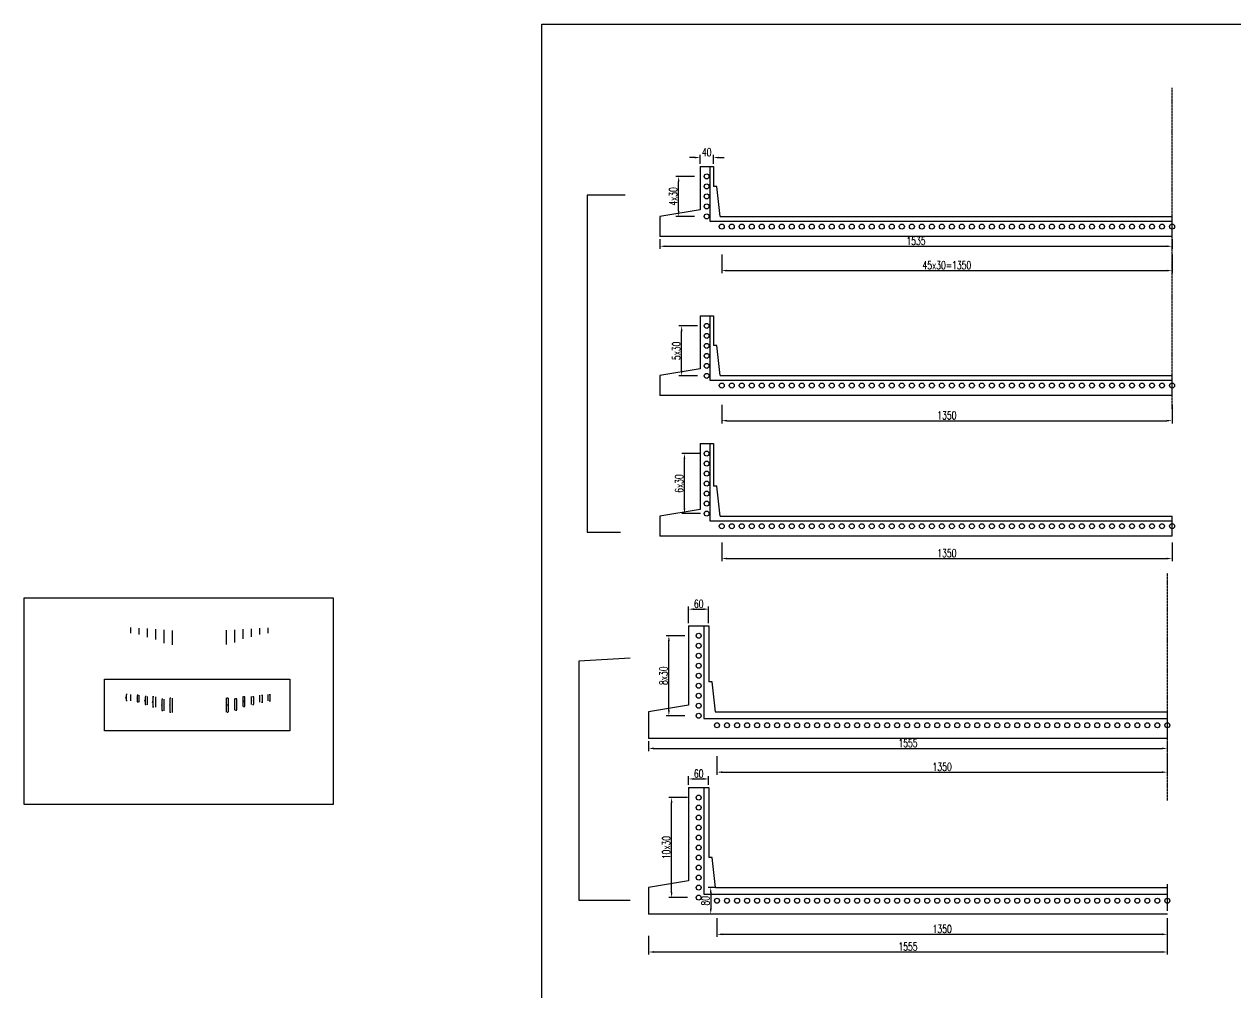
# Model space of a CAD drawing. Header units: millimetres. Extents: x 36 to 14378, y 10350 to 22564.
# Drawn here: x 36 to 3668, y 13312 to 16216 of the extents above; entities that cross this region are included whole.
import ezdxf

# ---------------------------------------------------------------- set-up
doc = ezdxf.new("R2010")
doc.units = ezdxf.units.MM
doc.header["$LTSCALE"] = 0.3
doc.header["$MEASUREMENT"] = 0
doc.linetypes.add('ACAD_ISO04W100', pattern=[30, 24, -3, 0, -3])
for name, color, linetype in [('中心线', 5, 'ACAD_ISO04W100'), ('次轮廓线', 7, 'Continuous'), ('轮廓线', 1, 'Continuous')]:
    doc.layers.add(name, color=color, linetype=linetype)
doc.styles.get("Standard").update_dxf_attribs({"font": 'simplex1.shx', "width": 0.7, "bigfont": 'hztxt.shx'})
doc.dimstyles.new('5', dxfattribs={"dimscale": 0.5, "dimtxt": 3, "dimasz": 2, "dimexe": 1, "dimexo": 1, "dimgap": 0.5, "dimtad": 1, "dimdec": 1, "dimdsep": 46, "dimtxsty": 'Standard', "dimcen": 0.5, "dimadec": 0, "dimazin": 0, "dimtfac": 1, "dimtdec": 1, "dimtofl": 0, "dimtmove": 2, "dimatfit": 3, "dimfxl": 0, "dimtolj": 1, "dimtzin": 0, "dimarcsym": 0})
doc.dimstyles.new('80', dxfattribs={"dimscale": 8, "dimtxt": 3, "dimasz": 2, "dimexe": 1, "dimexo": 1, "dimgap": 0.5, "dimtad": 1, "dimdec": 1, "dimdsep": 46, "dimtxsty": 'Standard', "dimcen": 0.5, "dimadec": 0, "dimazin": 0, "dimtfac": 1, "dimtdec": 1, "dimtofl": 0, "dimtmove": 2, "dimatfit": 3, "dimfxl": 0, "dimtolj": 1, "dimtzin": 0, "dimarcsym": 0})

# ---------------------------------------------------------------- blocks, each defined once
blk = doc.blocks.new('*D46')
at = {"color": 0, "lineweight": -2}
for p, q in [((2045.9, 15760), (1989.9, 15760)), ((1997.9, 15656), (1997.9, 15744)), ((2045.9, 15640), (1989.9, 15640))]:
    blk.add_line(p, q, dxfattribs=at)
at = {"color": 0}
for points in [[(1995.3, 15744), (2000.6, 15744), (1997.9, 15760)], [(1995.3, 15656), (2000.6, 15656), (1997.9, 15640)]]:
    blk.add_solid(points, dxfattribs=at)
at = {"layer": 'Defpoints', "color": 0}
for p in [(1997.9, 15760), (2082, 15760), (2082, 15640)]:
    blk.add_point(p, dxfattribs=at)
at = {"color": 0, "insert": (1981.9, 15700), "char_height": 24, "attachment_point": 5, "rotation": 90}
blk.add_mtext('\\A1;4x30', dxfattribs=at)
blk = doc.blocks.new('*D47')
at = {"color": 0, "lineweight": -2}
for p, q in [((2054.9, 15311.8), (1998.9, 15311.8)), ((2006.9, 15177.8), (2006.9, 15295.8)), ((2054.9, 15161.8), (1998.9, 15161.8))]:
    blk.add_line(p, q, dxfattribs=at)
at = {"color": 0}
for points in [[(2004.2, 15295.8), (2009.5, 15295.8), (2006.9, 15311.8)], [(2004.2, 15177.8), (2009.5, 15177.8), (2006.9, 15161.8)]]:
    blk.add_solid(points, dxfattribs=at)
at = {"layer": 'Defpoints', "color": 0}
for p in [(2006.9, 15311.8), (2082, 15311.8), (2082, 15161.8)]:
    blk.add_point(p, dxfattribs=at)
at = {"color": 0, "insert": (1990.9, 15236.8), "char_height": 24, "attachment_point": 5, "rotation": 90}
blk.add_mtext('\\A1;5x30', dxfattribs=at)
blk = doc.blocks.new('*D48')
at = {"color": 0, "lineweight": -2}
for p, q in [((2063.3, 14928.9), (2007.3, 14928.9)), ((2015.3, 14764.9), (2015.3, 14912.9)), ((2063.3, 14748.9), (2007.3, 14748.9))]:
    blk.add_line(p, q, dxfattribs=at)
at = {"color": 0}
for points in [[(2012.7, 14912.9), (2018, 14912.9), (2015.3, 14928.9)], [(2012.7, 14764.9), (2018, 14764.9), (2015.3, 14748.9)]]:
    blk.add_solid(points, dxfattribs=at)
at = {"layer": 'Defpoints', "color": 0}
for p in [(2015.3, 14928.9), (2082, 14928.9), (2082, 14748.9)]:
    blk.add_point(p, dxfattribs=at)
at = {"color": 0, "insert": (1999.3, 14838.9), "char_height": 24, "attachment_point": 5, "rotation": 90}
blk.add_mtext('\\A1;6x30', dxfattribs=at)
blk = doc.blocks.new('*D49')
at = {"color": 0, "lineweight": -2}
for p, q in [((2016.6, 14382.7), (1960.6, 14382.7)), ((1968.6, 14158.7), (1968.6, 14366.7)), ((2016.6, 14142.7), (1960.6, 14142.7))]:
    blk.add_line(p, q, dxfattribs=at)
at = {"color": 0}
for points in [[(1966, 14366.7), (1971.3, 14366.7), (1968.6, 14382.7)], [(1966, 14158.7), (1971.3, 14158.7), (1968.6, 14142.7)]]:
    blk.add_solid(points, dxfattribs=at)
at = {"layer": 'Defpoints', "color": 0}
for p in [(1968.6, 14382.7), (2057.9, 14382.7), (2057.9, 14142.7)]:
    blk.add_point(p, dxfattribs=at)
at = {"color": 0, "insert": (1952.6, 14262.7), "char_height": 24, "attachment_point": 5, "rotation": 90}
blk.add_mtext('\\A1;8x30', dxfattribs=at)
blk = doc.blocks.new('*D50')
at = {"color": 0, "lineweight": -2}
for p, q in [((2024.9, 13897.3), (1968.9, 13897.3)), ((1976.9, 13613.3), (1976.9, 13881.3)), ((2024.9, 13597.3), (1968.9, 13597.3))]:
    blk.add_line(p, q, dxfattribs=at)
at = {"color": 0}
for points in [[(1974.2, 13881.3), (1979.5, 13881.3), (1976.9, 13897.3)], [(1974.2, 13613.3), (1979.5, 13613.3), (1976.9, 13597.3)]]:
    blk.add_solid(points, dxfattribs=at)
at = {"layer": 'Defpoints', "color": 0}
for p in [(1976.9, 13897.3), (2057.9, 13897.3), (2057.9, 13597.3)]:
    blk.add_point(p, dxfattribs=at)
at = {"color": 0, "insert": (1960.9, 13747.3), "char_height": 24, "attachment_point": 5, "rotation": 90}
blk.add_mtext('\\A1;10x30', dxfattribs=at)
blk = doc.blocks.new('*D52')
at = {"color": 0, "lineweight": -2}
for p, q in [((1942, 15571.5), (1942, 15542.5)), ((1958, 15550.5), (3461, 15550.5)), ((3477, 15571.5), (3477, 15542.5))]:
    blk.add_line(p, q, dxfattribs=at)
at = {"color": 0}
for points in [[(1958, 15553.2), (1958, 15547.9), (1942, 15550.5)], [(3461, 15553.2), (3461, 15547.9), (3477, 15550.5)]]:
    blk.add_solid(points, dxfattribs=at)
at = {"layer": 'Defpoints', "color": 0}
for p in [(1942, 15579.5), (3477, 15579.5), (3477, 15550.5)]:
    blk.add_point(p, dxfattribs=at)
at = {"color": 0, "insert": (2709.5, 15566.5), "char_height": 24, "attachment_point": 5}
blk.add_mtext('\\A1;1535', dxfattribs=at)
blk = doc.blocks.new('*D53')
at = {"color": 0, "lineweight": -2}
for p, q in [((1907.9, 14066.1), (1907.9, 14036.7)), ((3462.9, 14066.1), (3462.9, 14036.7)), ((1923.9, 14044.7), (3446.9, 14044.7))]:
    blk.add_line(p, q, dxfattribs=at)
at = {"color": 0}
for points in [[(1923.9, 14047.4), (1923.9, 14042.1), (1907.9, 14044.7)], [(3446.9, 14047.4), (3446.9, 14042.1), (3462.9, 14044.7)]]:
    blk.add_solid(points, dxfattribs=at)
at = {"layer": 'Defpoints', "color": 0}
for p in [(1907.9, 14074.1), (3462.9, 14074.1), (3462.9, 14044.7)]:
    blk.add_point(p, dxfattribs=at)
at = {"color": 0, "insert": (2685.4, 14060.7), "char_height": 24, "attachment_point": 5}
blk.add_mtext('\\A1;1555', dxfattribs=at)
blk = doc.blocks.new('*D71')
at = {"color": 0, "lineweight": -2}
for p, q in [((2127, 15525.5), (2127, 15469.5)), ((3477, 15525.5), (3477, 15469.5)), ((2143, 15477.5), (3461, 15477.5))]:
    blk.add_line(p, q, dxfattribs=at)
at = {"color": 0}
for points in [[(2143, 15480.2), (2143, 15474.8), (2127, 15477.5)], [(3461, 15480.2), (3461, 15474.8), (3477, 15477.5)]]:
    blk.add_solid(points, dxfattribs=at)
at = {"layer": 'Defpoints', "color": 0}
for p in [(2127, 15609.5), (3477, 15609.5), (3477, 15477.5)]:
    blk.add_point(p, dxfattribs=at)
at = {"color": 0, "insert": (2802, 15493.5), "char_height": 24, "attachment_point": 5}
blk.add_mtext('\\A1;45x30=1350', dxfattribs=at)
blk = doc.blocks.new('*D72')
at = {"color": 0, "lineweight": -2}
for p, q in [((2046, 15816.5), (2030, 15816.5)), ((2062, 15798), (2062, 15824.5)), ((2102, 15798), (2102, 15824.5)), ((2118, 15816.5), (2134, 15816.5))]:
    blk.add_line(p, q, dxfattribs=at)
at = {"color": 0}
for points in [[(2046, 15819.1), (2046, 15813.8), (2062, 15816.5)], [(2118, 15819.1), (2118, 15813.8), (2102, 15816.5)]]:
    blk.add_solid(points, dxfattribs=at)
at = {"layer": 'Defpoints', "color": 0}
for p in [(2102, 15816.5), (2062, 15790), (2102, 15790)]:
    blk.add_point(p, dxfattribs=at)
at = {"color": 0, "insert": (2082, 15832.5), "char_height": 24, "attachment_point": 5}
blk.add_mtext('\\A1;40', dxfattribs=at)
blk = doc.blocks.new('*D73')
at = {"color": 0, "lineweight": -2}
for p, q in [((2027.9, 14420.7), (2027.9, 14470.3)), ((2043.9, 14462.3), (2071.9, 14462.3)), ((2087.9, 14420.7), (2087.9, 14470.3))]:
    blk.add_line(p, q, dxfattribs=at)
at = {"color": 0}
for points in [[(2043.9, 14464.9), (2043.9, 14459.6), (2027.9, 14462.3)], [(2071.9, 14464.9), (2071.9, 14459.6), (2087.9, 14462.3)]]:
    blk.add_solid(points, dxfattribs=at)
at = {"layer": 'Defpoints', "color": 0}
for p in [(2087.9, 14462.3), (2027.9, 14412.7), (2087.9, 14412.7)]:
    blk.add_point(p, dxfattribs=at)
at = {"color": 0, "insert": (2057.9, 14478.3), "char_height": 24, "attachment_point": 5}
blk.add_mtext('\\A1;60', dxfattribs=at)
blk = doc.blocks.new('*D75')
at = {"color": 0, "lineweight": -2}
for p, q in [((2027.9, 13935.3), (2027.9, 13961.1)), ((2043.9, 13953.1), (2071.9, 13953.1)), ((2087.9, 13935.3), (2087.9, 13961.1))]:
    blk.add_line(p, q, dxfattribs=at)
at = {"color": 0}
for points in [[(2043.9, 13955.8), (2043.9, 13950.5), (2027.9, 13953.1)], [(2071.9, 13955.8), (2071.9, 13950.5), (2087.9, 13953.1)]]:
    blk.add_solid(points, dxfattribs=at)
at = {"layer": 'Defpoints', "color": 0}
for p in [(2087.9, 13953.1), (2027.9, 13927.3), (2087.9, 13927.3)]:
    blk.add_point(p, dxfattribs=at)
at = {"color": 0, "insert": (2057.9, 13969.1), "char_height": 24, "attachment_point": 5}
blk.add_mtext('\\A1;60', dxfattribs=at)
blk = doc.blocks.new('*D76')
at = {"color": 0, "lineweight": -2}
for p, q in [((2107.7, 13627.9), (2086.1, 13627.9)), ((2094.1, 13611.9), (2094.1, 13563.9)), ((2107.7, 13547.9), (2086.1, 13547.9))]:
    blk.add_line(p, q, dxfattribs=at)
at = {"color": 0}
for points in [[(2091.4, 13611.9), (2096.8, 13611.9), (2094.1, 13627.9)], [(2091.4, 13563.9), (2096.8, 13563.9), (2094.1, 13547.9)]]:
    blk.add_solid(points, dxfattribs=at)
at = {"layer": 'Defpoints', "color": 0}
for p in [(2115.7, 13627.9), (2094.1, 13547.9), (2115.7, 13547.9)]:
    blk.add_point(p, dxfattribs=at)
at = {"color": 0, "insert": (2078.1, 13587.9), "char_height": 24, "attachment_point": 5, "rotation": 90}
blk.add_mtext('\\A1;80', dxfattribs=at)
blk = doc.blocks.new('*D77')
at = {"color": 0, "lineweight": -2}
for p, q in [((344.9, 14206.4), (341.4, 14206.4)), ((341.9, 14205.4), (341.9, 14188.9)), ((344.9, 14187.9), (341.4, 14187.9))]:
    blk.add_line(p, q, dxfattribs=at)
at = {"color": 0}
for points in [[(341.7, 14205.4), (342, 14205.4), (341.9, 14206.4)], [(341.7, 14188.9), (342, 14188.9), (341.9, 14187.9)]]:
    blk.add_solid(points, dxfattribs=at)
at = {"layer": 'Defpoints', "color": 0}
for p in [(354.3, 14206.4), (341.9, 14187.9), (354.3, 14187.9)]:
    blk.add_point(p, dxfattribs=at)
at = {"color": 0, "insert": (340.9, 14197.1), "char_height": 1.5, "attachment_point": 5, "rotation": 90}
blk.add_mtext('\\A1;18.5', dxfattribs=at)
blk = doc.blocks.new('*D78')
at = {"color": 0, "lineweight": -2}
for p, q in [((378.1, 14204.6), (374.6, 14204.6)), ((375.1, 14203.6), (375.1, 14184.2)), ((378.1, 14183.2), (374.6, 14183.2))]:
    blk.add_line(p, q, dxfattribs=at)
at = {"color": 0}
for points in [[(374.9, 14203.6), (375.2, 14203.6), (375.1, 14204.6)], [(374.9, 14184.2), (375.2, 14184.2), (375.1, 14183.2)]]:
    blk.add_solid(points, dxfattribs=at)
at = {"layer": 'Defpoints', "color": 0}
for p in [(379.3, 14204.6), (375.1, 14183.2), (379.3, 14183.2)]:
    blk.add_point(p, dxfattribs=at)
at = {"color": 0, "insert": (374.1, 14193.9), "char_height": 1.5, "attachment_point": 5, "rotation": 90}
blk.add_mtext('\\A1;21.4', dxfattribs=at)
blk = doc.blocks.new('*D79')
at = {"color": 0, "lineweight": -2}
for p, q in [((401.9, 14200.6), (398.4, 14200.6)), ((401.9, 14175.3), (398.4, 14175.3)), ((398.9, 14199.6), (398.9, 14176.3))]:
    blk.add_line(p, q, dxfattribs=at)
at = {"color": 0}
for points in [[(398.7, 14199.6), (399, 14199.6), (398.9, 14200.6)], [(398.7, 14176.3), (399, 14176.3), (398.9, 14175.3)]]:
    blk.add_solid(points, dxfattribs=at)
at = {"layer": 'Defpoints', "color": 0}
for p in [(398.9, 14175.3), (404.3, 14200.6), (404.3, 14175.3)]:
    blk.add_point(p, dxfattribs=at)
at = {"color": 0, "insert": (397.9, 14188), "char_height": 1.5, "attachment_point": 5, "rotation": 90}
blk.add_mtext('\\A1;25.3', dxfattribs=at)
blk = doc.blocks.new('*D80')
at = {"color": 0, "lineweight": -2}
for p, q in [((424.2, 14199.8), (420.7, 14199.8)), ((424.2, 14168.4), (420.7, 14168.4)), ((421.2, 14198.8), (421.2, 14169.4))]:
    blk.add_line(p, q, dxfattribs=at)
at = {"color": 0}
for points in [[(421.1, 14198.8), (421.4, 14198.8), (421.2, 14199.8)], [(421.1, 14169.4), (421.4, 14169.4), (421.2, 14168.4)]]:
    blk.add_solid(points, dxfattribs=at)
at = {"layer": 'Defpoints', "color": 0}
for p in [(421.2, 14168.4), (429.3, 14199.8), (429.3, 14168.4)]:
    blk.add_point(p, dxfattribs=at)
at = {"color": 0, "insert": (420.2, 14184.1), "char_height": 1.5, "attachment_point": 5, "rotation": 90}
blk.add_mtext('\\A1;31.4', dxfattribs=at)
blk = doc.blocks.new('*D81')
at = {"color": 0, "lineweight": -2}
for p, q in [((452.1, 14192.9), (448.6, 14192.9)), ((449.1, 14191.9), (449.1, 14158.6)), ((452.1, 14157.6), (448.6, 14157.6))]:
    blk.add_line(p, q, dxfattribs=at)
at = {"color": 0}
for points in [[(448.9, 14191.9), (449.3, 14191.9), (449.1, 14192.9)], [(448.9, 14158.6), (449.3, 14158.6), (449.1, 14157.6)]]:
    blk.add_solid(points, dxfattribs=at)
at = {"layer": 'Defpoints', "color": 0}
for p in [(454.3, 14192.9), (449.1, 14157.6), (454.3, 14157.6)]:
    blk.add_point(p, dxfattribs=at)
at = {"color": 0, "insert": (448.1, 14175.2), "char_height": 1.5, "attachment_point": 5, "rotation": 90}
blk.add_mtext('\\A1;35.4', dxfattribs=at)
blk = doc.blocks.new('*D82')
at = {"color": 0, "lineweight": -2}
for p, q in [((475.9, 14195.5), (472.4, 14195.5)), ((472.9, 14194.5), (472.9, 14153)), ((475.9, 14152), (472.4, 14152))]:
    blk.add_line(p, q, dxfattribs=at)
at = {"color": 0}
for points in [[(472.7, 14194.5), (473.1, 14194.5), (472.9, 14195.5)], [(472.7, 14153), (473.1, 14153), (472.9, 14152)]]:
    blk.add_solid(points, dxfattribs=at)
at = {"layer": 'Defpoints', "color": 0}
for p in [(479.3, 14195.5), (472.9, 14152), (479.3, 14152)]:
    blk.add_point(p, dxfattribs=at)
at = {"color": 0, "insert": (471.9, 14173.7), "char_height": 1.5, "attachment_point": 5, "rotation": 90}
blk.add_mtext('\\A1;43.5', dxfattribs=at)
blk = doc.blocks.new('*D83')
at = {"color": 0, "lineweight": -2}
for p, q in [((770.8, 14206.1), (774.3, 14206.1)), ((773.8, 14188.8), (773.8, 14205.1)), ((770.8, 14187.8), (774.3, 14187.8))]:
    blk.add_line(p, q, dxfattribs=at)
at = {"color": 0}
for points in [[(773.6, 14205.1), (774, 14205.1), (773.8, 14206.1)], [(773.6, 14188.8), (774, 14188.8), (773.8, 14187.8)]]:
    blk.add_solid(points, dxfattribs=at)
at = {"layer": 'Defpoints', "color": 0}
for p in [(766.3, 14206.1), (773.8, 14206.1), (766.3, 14187.8)]:
    blk.add_point(p, dxfattribs=at)
at = {"color": 0, "insert": (772.8, 14196.9), "char_height": 1.5, "attachment_point": 5, "rotation": 90}
blk.add_mtext('\\A1;18.3', dxfattribs=at)
blk = doc.blocks.new('*D84')
at = {"color": 0, "lineweight": -2}
for p, q in [((747.8, 14204.2), (751.3, 14204.2)), ((750.8, 14184.7), (750.8, 14203.2)), ((747.8, 14183.7), (751.3, 14183.7))]:
    blk.add_line(p, q, dxfattribs=at)
at = {"color": 0}
for points in [[(750.7, 14203.2), (751, 14203.2), (750.8, 14204.2)], [(750.7, 14184.7), (751, 14184.7), (750.8, 14183.7)]]:
    blk.add_solid(points, dxfattribs=at)
at = {"layer": 'Defpoints', "color": 0}
for p in [(741.3, 14204.2), (750.8, 14204.2), (741.3, 14183.7)]:
    blk.add_point(p, dxfattribs=at)
at = {"color": 0, "insert": (749.8, 14193.9), "char_height": 1.5, "attachment_point": 5, "rotation": 90}
blk.add_mtext('\\A1;20.5', dxfattribs=at)
blk = doc.blocks.new('*D85')
at = {"color": 0, "lineweight": -2}
for p, q in [((720.8, 14200.6), (724.3, 14200.6)), ((720.8, 14176.6), (724.3, 14176.6)), ((723.8, 14199.6), (723.8, 14177.6))]:
    blk.add_line(p, q, dxfattribs=at)
at = {"color": 0}
for points in [[(723.6, 14199.6), (723.9, 14199.6), (723.8, 14200.6)], [(723.6, 14177.6), (723.9, 14177.6), (723.8, 14176.6)]]:
    blk.add_solid(points, dxfattribs=at)
at = {"layer": 'Defpoints', "color": 0}
for p in [(716.3, 14200.6), (716.3, 14176.6), (723.8, 14176.6)]:
    blk.add_point(p, dxfattribs=at)
at = {"color": 0, "insert": (722.8, 14188.6), "char_height": 1.5, "attachment_point": 5, "rotation": 90}
blk.add_mtext('\\A1;24', dxfattribs=at)
blk = doc.blocks.new('*D86')
at = {"color": 0, "lineweight": -2}
for p, q in [((693.6, 14200.8), (697.1, 14200.8)), ((693.6, 14170.4), (697.1, 14170.4)), ((696.6, 14199.8), (696.6, 14171.4))]:
    blk.add_line(p, q, dxfattribs=at)
at = {"color": 0}
for points in [[(696.4, 14199.8), (696.8, 14199.8), (696.6, 14200.8)], [(696.4, 14171.4), (696.8, 14171.4), (696.6, 14170.4)]]:
    blk.add_solid(points, dxfattribs=at)
at = {"layer": 'Defpoints', "color": 0}
for p in [(691.3, 14200.8), (691.3, 14170.4), (696.6, 14170.4)]:
    blk.add_point(p, dxfattribs=at)
at = {"color": 0, "insert": (695.6, 14185.6), "char_height": 1.5, "attachment_point": 5, "rotation": 90}
blk.add_mtext('\\A1;30.3', dxfattribs=at)
blk = doc.blocks.new('*D87')
at = {"color": 0, "lineweight": -2}
for p, q in [((669.9, 14194.2), (673.4, 14194.2)), ((672.9, 14193.2), (672.9, 14160.6)), ((669.9, 14159.6), (673.4, 14159.6))]:
    blk.add_line(p, q, dxfattribs=at)
at = {"color": 0}
for points in [[(672.8, 14193.2), (673.1, 14193.2), (672.9, 14194.2)], [(672.8, 14160.6), (673.1, 14160.6), (672.9, 14159.6)]]:
    blk.add_solid(points, dxfattribs=at)
at = {"layer": 'Defpoints', "color": 0}
for p in [(666.3, 14194.2), (666.3, 14159.6), (672.9, 14159.6)]:
    blk.add_point(p, dxfattribs=at)
at = {"color": 0, "insert": (671.9, 14176.9), "char_height": 1.5, "attachment_point": 5, "rotation": 90}
blk.add_mtext('\\A1;34.6', dxfattribs=at)
blk = doc.blocks.new('*D88')
at = {"color": 0, "lineweight": -2}
for p, q in [((644.1, 14196.4), (647.6, 14196.4)), ((647.1, 14195.4), (647.1, 14154.5)), ((644.1, 14153.5), (647.6, 14153.5))]:
    blk.add_line(p, q, dxfattribs=at)
at = {"color": 0}
for points in [[(646.9, 14195.4), (647.2, 14195.4), (647.1, 14196.4)], [(646.9, 14154.5), (647.2, 14154.5), (647.1, 14153.5)]]:
    blk.add_solid(points, dxfattribs=at)
at = {"layer": 'Defpoints', "color": 0}
for p in [(641.3, 14196.4), (641.3, 14153.5), (647.1, 14153.5)]:
    blk.add_point(p, dxfattribs=at)
at = {"color": 0, "insert": (646.1, 14175), "char_height": 1.5, "attachment_point": 5, "rotation": 90}
blk.add_mtext('\\A1;42.9', dxfattribs=at)
blk = doc.blocks.new('*D89')
at = {"color": 0, "lineweight": -2}
for p, q in [((2127, 15075.5), (2127, 15019.5)), ((3477, 15075.5), (3477, 15019.5)), ((2143, 15027.5), (3461, 15027.5))]:
    blk.add_line(p, q, dxfattribs=at)
at = {"color": 0}
for points in [[(2143, 15030.2), (2143, 15024.9), (2127, 15027.5)], [(3461, 15030.2), (3461, 15024.9), (3477, 15027.5)]]:
    blk.add_solid(points, dxfattribs=at)
at = {"layer": 'Defpoints', "color": 0}
for p in [(2127, 15132.9), (3477, 15132.9), (3477, 15027.5)]:
    blk.add_point(p, dxfattribs=at)
at = {"color": 0, "insert": (2802, 15043.5), "char_height": 24, "attachment_point": 5}
blk.add_mtext('\\A1;1350', dxfattribs=at)
blk = doc.blocks.new('*D90')
at = {"color": 0, "lineweight": -2}
for p, q in [((2127, 14662.1), (2127, 14606.1)), ((3477, 14662.1), (3477, 14606.1)), ((2143, 14614.1), (3461, 14614.1))]:
    blk.add_line(p, q, dxfattribs=at)
at = {"color": 0}
for points in [[(2143, 14616.8), (2143, 14611.5), (2127, 14614.1)], [(3461, 14616.8), (3461, 14611.5), (3477, 14614.1)]]:
    blk.add_solid(points, dxfattribs=at)
at = {"layer": 'Defpoints', "color": 0}
for p in [(2127, 14711.1), (3477, 14711.1), (3477, 14614.1)]:
    blk.add_point(p, dxfattribs=at)
at = {"color": 0, "insert": (2802, 14630.1), "char_height": 24, "attachment_point": 5}
blk.add_mtext('\\A1;1350', dxfattribs=at)
blk = doc.blocks.new('*D91')
at = {"color": 0, "lineweight": -2}
for p, q in [((2112.9, 14021.5), (2112.9, 13965.5)), ((3462.9, 14021.5), (3462.9, 13965.5)), ((2128.9, 13973.5), (3446.9, 13973.5))]:
    blk.add_line(p, q, dxfattribs=at)
at = {"color": 0}
for points in [[(2128.9, 13976.1), (2128.9, 13970.8), (2112.9, 13973.5)], [(3446.9, 13976.1), (3446.9, 13970.8), (3462.9, 13973.5)]]:
    blk.add_solid(points, dxfattribs=at)
at = {"layer": 'Defpoints', "color": 0}
for p in [(2112.9, 14114.1), (3462.9, 14114.1), (3462.9, 13973.5)]:
    blk.add_point(p, dxfattribs=at)
at = {"color": 0, "insert": (2787.9, 13989.5), "char_height": 24, "attachment_point": 5}
blk.add_mtext('\\A1;1350', dxfattribs=at)
blk = doc.blocks.new('*D92')
at = {"color": 0, "lineweight": -2}
for p, q in [((2112.9, 13535.3), (2112.9, 13479.3)), ((3462.9, 13535.3), (3462.9, 13479.3)), ((2128.9, 13487.3), (3446.9, 13487.3))]:
    blk.add_line(p, q, dxfattribs=at)
at = {"color": 0}
for points in [[(2128.9, 13490), (2128.9, 13484.6), (2112.9, 13487.3)], [(3446.9, 13490), (3446.9, 13484.6), (3462.9, 13487.3)]]:
    blk.add_solid(points, dxfattribs=at)
at = {"layer": 'Defpoints', "color": 0}
for p in [(2112.9, 13587.9), (3462.9, 13587.9), (3462.9, 13487.3)]:
    blk.add_point(p, dxfattribs=at)
at = {"color": 0, "insert": (2787.9, 13503.3), "char_height": 24, "attachment_point": 5}
blk.add_mtext('\\A1;1350', dxfattribs=at)
blk = doc.blocks.new('*D93')
at = {"color": 0, "lineweight": -2}
for p, q in [((1907.9, 13482.3), (1907.9, 13426.3)), ((3462.9, 13482.3), (3462.9, 13426.3)), ((1923.9, 13434.3), (3446.9, 13434.3))]:
    blk.add_line(p, q, dxfattribs=at)
at = {"color": 0}
for points in [[(1923.9, 13437), (1923.9, 13431.7), (1907.9, 13434.3)], [(3446.9, 13437), (3446.9, 13431.7), (3462.9, 13434.3)]]:
    blk.add_solid(points, dxfattribs=at)
at = {"layer": 'Defpoints', "color": 0}
for p in [(1907.9, 13547.9), (3462.9, 13547.9), (3462.9, 13434.3)]:
    blk.add_point(p, dxfattribs=at)
at = {"color": 0, "insert": (2685.4, 13450.3), "char_height": 24, "attachment_point": 5}
blk.add_mtext('\\A1;1555', dxfattribs=at)

msp = doc.modelspace()

# ---------------------------------------------------------------- linework, layer by layer
for p, q in [((1837.72, 15703.83), (1723.99, 15703.83)), ((1723.99, 15703.83), (1723.99, 14693.24)), ((3477, 15579.52), (3477, 15639.52)), ((3477, 15102.91), (3477, 15162.91)), ((3477, 14681.08), (3477, 14741.08)), ((1723.99, 14693.24), (1823.18, 14693.24)), ((1852.78, 14315.4), (1698.77, 14305.93)), ((1698.77, 14305.93), (1698.77, 13589.88)), ((3462.95, 14074.06), (3462.95, 14154.06)), ((3462.95, 13557.94), (3462.95, 13637.94)), ((1698.77, 13589.88), (1852.78, 13589.88))]:
    msp.add_line(p, q)
for points in [[(6843.06, 12283.27), (1587.49, 12283.27), (1587.49, 16216.33), (6843.06, 16216.33)], [(36.11, 14496.19), (962.32, 14496.19), (962.32, 13876.51), (36.11, 13876.51)], [(276.48, 14252.44), (831.91, 14252.44), (831.91, 14097.52), (276.48, 14097.52)]]:
    msp.add_lwpolyline(points, close=True)
for centre in [(2082, 15760.02), (2082, 15730.02), (2082, 15700.02), (2082, 15670.02), (2082, 15640.02), (2127, 15609.52), (2157, 15609.52), (2187, 15609.52), (2217, 15609.52), (2247, 15609.52), (2277, 15609.52), (2307, 15609.52), (2337, 15609.52), (2367, 15609.52), (2397, 15609.52), (2427, 15609.52), (2457, 15609.52), (2487, 15609.52), (2517, 15609.52), (2547, 15609.52), (2577, 15609.52), (2607, 15609.52), (2637, 15609.52), (2667, 15609.52), (2697, 15609.52), (2727, 15609.52), (2757, 15609.52), (2787, 15609.52), (2817, 15609.52), (2847, 15609.52), (2877, 15609.52), (2907, 15609.52), (2937, 15609.52), (2967, 15609.52), (2997, 15609.52), (3027, 15609.52), (3057, 15609.52), (3087, 15609.52), (3117, 15609.52), (3147, 15609.52), (3177, 15609.52), (3207, 15609.52), (3237, 15609.52), (3267, 15609.52), (3297, 15609.52), (3327, 15609.52), (3357, 15609.52), (3387, 15609.52), (3417, 15609.52), (3447, 15609.52), (3477, 15609.52), (2082, 15311.81), (2082, 15281.81), (2082, 15251.81), (2082, 15221.81), (2082, 15191.81), (2082, 15161.81), (2127, 15132.91), (2157, 15132.91), (2187, 15132.91), (2217, 15132.91), (2247, 15132.91), (2277, 15132.91), (2307, 15132.91), (2337, 15132.91), (2367, 15132.91), (2397, 15132.91), (2427, 15132.91), (2457, 15132.91), (2487, 15132.91), (2517, 15132.91), (2547, 15132.91), (2577, 15132.91), (2607, 15132.91), (2637, 15132.91), (2667, 15132.91), (2697, 15132.91), (2727, 15132.91), (2757, 15132.91), (2787, 15132.91), (2817, 15132.91), (2847, 15132.91), (2877, 15132.91), (2907, 15132.91), (2937, 15132.91), (2967, 15132.91), (2997, 15132.91), (3027, 15132.91), (3057, 15132.91), (3087, 15132.91), (3117, 15132.91), (3147, 15132.91), (3177, 15132.91), (3207, 15132.91), (3237, 15132.91), (3267, 15132.91), (3297, 15132.91), (3327, 15132.91), (3357, 15132.91), (3387, 15132.91), (3417, 15132.91), (3447, 15132.91), (3477, 15132.91), (2082, 14928.88), (2082, 14898.88), (2082, 14868.88), (2082, 14838.88), (2082, 14808.88), (2082, 14778.88), (2082, 14748.88), (2127, 14711.08), (2157, 14711.08), (2187, 14711.08), (2217, 14711.08), (2247, 14711.08), (2277, 14711.08), (2307, 14711.08), (2337, 14711.08), (2367, 14711.08), (2397, 14711.08), (2427, 14711.08), (2457, 14711.08), (2487, 14711.08), (2517, 14711.08), (2547, 14711.08), (2577, 14711.08), (2607, 14711.08), (2637, 14711.08), (2667, 14711.08), (2697, 14711.08), (2727, 14711.08), (2757, 14711.08), (2787, 14711.08), (2817, 14711.08), (2847, 14711.08), (2877, 14711.08), (2907, 14711.08), (2937, 14711.08), (2967, 14711.08), (2997, 14711.08), (3027, 14711.08), (3057, 14711.08), (3087, 14711.08), (3117, 14711.08), (3147, 14711.08), (3177, 14711.08), (3207, 14711.08), (3237, 14711.08), (3267, 14711.08), (3297, 14711.08), (3327, 14711.08), (3357, 14711.08), (3387, 14711.08), (3417, 14711.08), (3447, 14711.08), (3477, 14711.08), (2057.95, 14382.66), (2057.95, 14352.66), (2057.95, 14322.66), (2057.95, 14292.66), (2057.95, 14262.66), (2057.95, 14232.66), (2057.95, 14202.66), (2057.95, 14172.66), (2057.95, 14142.66), (2112.95, 14114.06), (2142.95, 14114.06), (2172.95, 14114.06), (2202.95, 14114.06), (2232.95, 14114.06), (2262.95, 14114.06), (2292.95, 14114.06), (2322.95, 14114.06), (2352.95, 14114.06), (2382.95, 14114.06), (2412.95, 14114.06), (2442.95, 14114.06), (2472.95, 14114.06), (2502.95, 14114.06), (2532.95, 14114.06), (2562.95, 14114.06), (2592.95, 14114.06), (2622.95, 14114.06), (2652.95, 14114.06), (2682.95, 14114.06), (2712.95, 14114.06), (2742.95, 14114.06), (2772.95, 14114.06), (2802.95, 14114.06), (2832.95, 14114.06), (2862.95, 14114.06), (2892.95, 14114.06), (2922.95, 14114.06), (2952.95, 14114.06), (2982.95, 14114.06), (3012.95, 14114.06), (3042.95, 14114.06), (3072.95, 14114.06), (3102.95, 14114.06), (3132.95, 14114.06), (3162.95, 14114.06), (3192.95, 14114.06), (3222.95, 14114.06), (3252.95, 14114.06), (3282.95, 14114.06), (3312.95, 14114.06), (3342.95, 14114.06), (3372.95, 14114.06), (3402.95, 14114.06), (3432.95, 14114.06), (3462.95, 14114.06), (2057.95, 13897.34), (2057.95, 13867.34), (2057.95, 13837.34), (2057.95, 13807.34), (2057.95, 13777.34), (2057.95, 13747.34), (2057.95, 13717.34), (2057.95, 13687.34), (2057.95, 13657.34), (2057.95, 13627.34), (2057.95, 13597.34), (2112.95, 13587.94), (2142.95, 13587.94), (2172.95, 13587.94), (2202.95, 13587.94), (2232.95, 13587.94), (2262.95, 13587.94), (2292.95, 13587.94), (2322.95, 13587.94), (2352.95, 13587.94), (2382.95, 13587.94), (2412.95, 13587.94), (2442.95, 13587.94), (2472.95, 13587.94), (2502.95, 13587.94), (2532.95, 13587.94), (2562.95, 13587.94), (2592.95, 13587.94), (2622.95, 13587.94), (2652.95, 13587.94), (2682.95, 13587.94), (2712.95, 13587.94), (2742.95, 13587.94), (2772.95, 13587.94), (2802.95, 13587.94), (2832.95, 13587.94), (2862.95, 13587.94), (2892.95, 13587.94), (2922.95, 13587.94), (2952.95, 13587.94), (2982.95, 13587.94), (3012.95, 13587.94), (3042.95, 13587.94), (3072.95, 13587.94), (3102.95, 13587.94), (3132.95, 13587.94), (3162.95, 13587.94), (3192.95, 13587.94), (3222.95, 13587.94), (3252.95, 13587.94), (3282.95, 13587.94), (3312.95, 13587.94), (3342.95, 13587.94), (3372.95, 13587.94), (3402.95, 13587.94), (3432.95, 13587.94), (3462.95, 13587.94)]:
    msp.add_circle(centre, 7.5)
at = {"layer": '中心线'}
for p, q in [((3477, 15539.19), (3477, 16025.66)), ((3477, 15062.59), (3477, 15549.06)), ((3462.95, 13888.48), (3462.95, 14570.13))]:
    msp.add_line(p, q, dxfattribs=at)
at = {"layer": '次轮廓线'}
for p, q in [((2062, 15790.02), (2102, 15790.02)), ((2102, 15790.02), (2102, 15729.52)), ((2112, 15729.52), (2102, 15729.52)), ((2122.11, 15639.52), (2112, 15729.52)), ((2122.11, 15639.52), (3477, 15639.52)), ((3477, 15579.52), (1942, 15579.52)), ((2062, 15341.81), (2102, 15341.81)), ((2102, 15341.81), (2102, 15252.91)), ((2112, 15252.91), (2102, 15252.91)), ((2122.11, 15162.91), (2112, 15252.91)), ((2122.11, 15162.91), (3477, 15162.91)), ((3477, 15102.91), (1942, 15102.91)), ((2062, 14958.88), (2102, 14958.88)), ((2102, 14958.88), (2102, 14831.08)), ((2112, 14831.08), (2102, 14831.08)), ((2122.11, 14741.08), (2112, 14831.08)), ((2122.11, 14741.08), (3477, 14741.08)), ((3477, 14681.08), (1942, 14681.08)), ((354.29, 14407.09), (354.29, 14390.82)), ((379.29, 14405.65), (379.29, 14386.14)), ((404.29, 14403.96), (404.29, 14378.21)), ((429.29, 14402.24), (429.29, 14371.32)), ((454.29, 14400.52), (454.29, 14360.47)), ((479.29, 14398.8), (479.29, 14354.87)), ((641.29, 14399.03), (641.29, 14356.46)), ((666.29, 14400.61), (666.29, 14362.54)), ((691.29, 14402.2), (691.29, 14373.36)), ((716.29, 14403.78), (716.29, 14379.5)), ((741.29, 14405.31), (741.29, 14386.6)), ((766.29, 14406.56), (766.29, 14390.66)), ((2027.95, 14412.66), (2087.95, 14412.66)), ((2087.95, 14412.66), (2087.95, 14244.06)), ((2097.95, 14244.06), (2087.95, 14244.06)), ((2108.06, 14154.06), (2097.95, 14244.06)), ((354.29, 14206.38), (354.29, 14187.91)), ((379.29, 14204.64), (379.29, 14183.23)), ((741.29, 14204.2), (741.29, 14183.69)), ((766.29, 14206.05), (766.29, 14187.75)), ((404.29, 14200.64), (404.29, 14175.3)), ((429.29, 14199.83), (429.29, 14168.4)), ((454.29, 14192.91), (454.29, 14157.55)), ((479.29, 14195.49), (479.29, 14151.96)), ((641.29, 14196.41), (641.29, 14153.55)), ((666.29, 14194.2), (666.29, 14159.63)), ((691.29, 14200.78), (691.29, 14170.44)), ((716.29, 14200.57), (716.29, 14176.59)), ((2106.94, 14154.06), (3462.95, 14154.06)), ((3462.95, 14074.06), (1907.95, 14074.06)), ((2027.95, 13927.34), (2087.95, 13927.34)), ((2087.95, 13927.34), (2087.95, 13717.94)), ((2097.95, 13717.94), (2087.95, 13717.94)), ((2108.06, 13627.94), (2097.95, 13717.94)), ((2108.06, 13627.94), (3462.95, 13627.94)), ((3462.95, 13547.94), (1907.95, 13547.94))]:
    msp.add_line(p, q, dxfattribs=at)
for points in [[(2062, 15790.02), (2062, 15659.52), (1942, 15639.52), (1942, 15579.52)], [(2062, 15341.81), (2062, 15182.91), (1942, 15162.91), (1942, 15102.91)], [(2062, 14958.88), (2062, 14761.08), (1942, 14741.08), (1942, 14681.08)], [(2027.95, 14412.66), (2027.95, 14174.06), (1907.95, 14154.06), (1907.95, 14074.06)], [(2027.95, 13927.34), (2027.95, 13647.94), (1907.95, 13627.94), (1907.95, 13547.94)]]:
    msp.add_lwpolyline(points, dxfattribs=at)
at = {"layer": '轮廓线'}
for points in [[(3477, 15624.52), (2092, 15624.52), (2092, 15790.02)], [(3477, 15147.91), (2092, 15147.91), (2092, 15341.81)], [(3477, 14726.08), (2092, 14726.08), (2092, 14958.88)], [(2072.95, 14412.66), (2072.95, 14134.06), (3462.95, 14134.06)], [(2072.95, 13927.34), (2072.95, 13607.94), (3462.95, 13607.94)]]:
    msp.add_lwpolyline(points, dxfattribs=at)

# ---------------------------------------------------------------- dimensions: what is measured, and where the dimension line sits
for p1, p2, distance, dimstyle, picture, middle in [((2062, 15790.02), (2102, 15790.02), 26.47, '80', '*D72', (2082, 15832.48)), ((1942, 15579.52), (3477, 15579.52), -28.99, '80', '*D52', (2709.5, 15566.52)), ((2027.95, 14412.66), (2087.95, 14412.66), 49.6, '80', '*D73', (2057.95, 14478.25)), ((354.29, 14206.38), (354.29, 14187.91), -12.41, '5', '*D77', (340.88, 14197.15)), ((379.29, 14204.64), (379.29, 14183.23), -4.24, '5', '*D78', (374.06, 14193.93)), ((741.29, 14183.69), (741.29, 14204.2), -9.53, '5', '*D84', (749.82, 14193.95)), ((766.29, 14187.75), (766.29, 14206.05), -7.52, '5', '*D83', (772.81, 14196.9)), ((404.29, 14200.64), (404.29, 14175.3), -5.44, '5', '*D79', (397.86, 14187.97)), ((429.29, 14199.83), (429.29, 14168.4), -8.05, '5', '*D80', (420.24, 14184.12)), ((454.29, 14192.91), (454.29, 14157.55), -5.19, '5', '*D81', (448.1, 14175.23)), ((479.29, 14195.49), (479.29, 14151.96), -6.39, '5', '*D82', (471.9, 14173.72)), ((641.29, 14196.41), (641.29, 14153.55), 5.77, '5', '*D88', (646.06, 14174.98)), ((666.29, 14194.2), (666.29, 14159.63), 6.63, '5', '*D87', (671.92, 14176.91)), ((691.29, 14200.78), (691.29, 14170.44), 5.32, '5', '*D86', (695.62, 14185.61)), ((716.29, 14200.57), (716.29, 14176.59), 7.48, '5', '*D85', (722.77, 14188.58)), ((1907.95, 14074.06), (3462.95, 14074.06), -29.32, '80', '*D53', (2685.45, 14060.74)), ((2027.95, 13927.34), (2087.95, 13927.34), 25.8, '80', '*D75', (2057.95, 13969.14)), ((2115.68, 13627.94), (2115.68, 13547.94), -21.57, '80', '*D76', (2078.12, 13587.94)), ((1907.95, 13547.94), (3462.95, 13547.94), -113.61, '80', '*D93', (2685.45, 13450.33))]:
    dim = msp.add_aligned_dim(p1=p1, p2=p2, distance=distance, dimstyle=dimstyle)
    dim.commit()
    dim.dimension.update_dxf_attribs({"geometry": picture, "text_midpoint": middle})
for base, p1, p2, text, picture, middle in [((1997.93, 15760.02), (2082, 15640.02), (2082, 15760.02), '4x30', '*D46', (1981.93, 15700.02)), ((2006.85, 15311.81), (2082, 15161.81), (2082, 15311.81), '5x30', '*D47', (1990.85, 15236.81)), ((2015.35, 14928.88), (2082, 14748.88), (2082, 14928.88), '6x30', '*D48', (1999.35, 14838.88)), ((1968.63, 14382.66), (2057.95, 14142.66), (2057.95, 14382.66), '8x30', '*D49', (1952.63, 14262.66)), ((1976.87, 13897.34), (2057.95, 13597.34), (2057.95, 13897.34), '10x30', '*D50', (1960.87, 13747.34))]:
    dim = msp.add_linear_dim(base=base, p1=p1, p2=p2, angle=90, text=text, dimstyle='80')
    dim.commit()
    dim.dimension.update_dxf_attribs({"geometry": picture, "text_midpoint": middle})
dim = msp.add_linear_dim(base=(3477, 15477.5), p1=(2127, 15609.52), p2=(3477, 15609.52), text='45x30=<>', dimstyle='80')
dim.commit()
dim.dimension.update_dxf_attribs({"geometry": '*D71', "text_midpoint": (2802, 15493.5)})
for base, p1, p2, picture, middle in [((3477, 15027.55), (2127, 15132.91), (3477, 15132.91), '*D89', (2802, 15043.55)), ((3477, 14614.14), (2127, 14711.08), (3477, 14711.08), '*D90', (2802, 14630.14)), ((3462.95, 13973.48), (2112.95, 14114.06), (3462.95, 14114.06), '*D91', (2787.95, 13989.48)), ((3462.95, 13487.31), (2112.95, 13587.94), (3462.95, 13587.94), '*D92', (2787.95, 13503.31))]:
    dim = msp.add_linear_dim(base=base, p1=p1, p2=p2, dimstyle='80')
    dim.commit()
    dim.dimension.update_dxf_attribs({"geometry": picture, "text_midpoint": middle})

doc.saveas('drawing.dxf')
